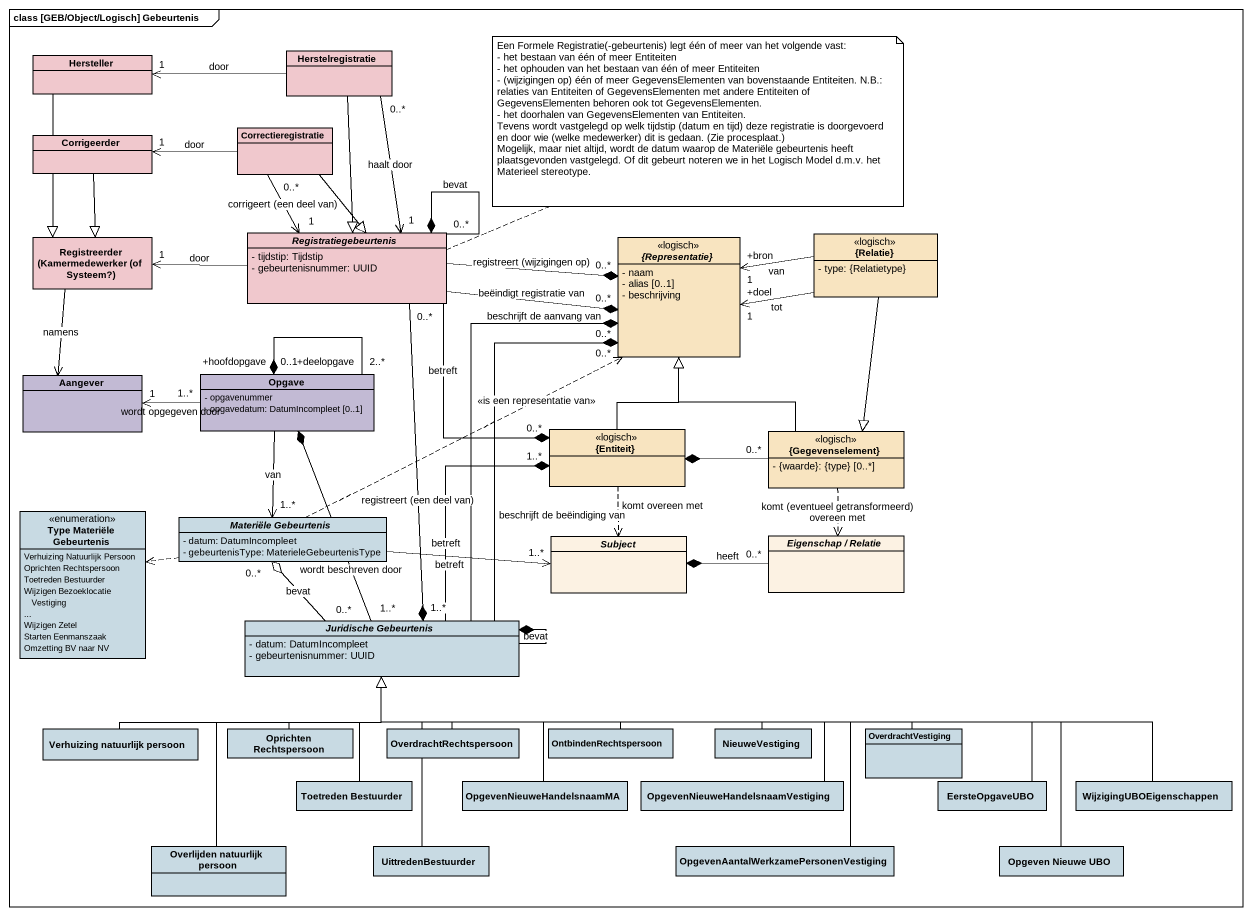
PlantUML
@startuml
mainframe class [GEB/Object/Logisch] Gebeurtenis
hide circle
hide empty members
skinparam classAttributeIconSize 0
class Hersteller #F0C8CD
class Herstelregistratie #F0C8CD
class Corrigeerder #F0C8CD
class Correctieregistratie #F0C8CD
class "Registreerder (Kamermedewerker (of Systeem?)" as Registreerder #F0C8CD
abstract class Registratiegebeurtenis #F0C8CD {
  - tijdstip: Tijdstip
  - gebeurtenisnummer: UUID
}
abstract class "{Representatie}" as Representatie <<logisch>> #F8E4C0 {
  - naam
  - alias [0..1]
  - beschrijving
}
class "{Relatie}" as Relatie <<logisch>> #F8E4C0 {
  - type: {Relatietype}
}
class Aangever #C2BAD4
class Opgave #C2BAD4 {
  - opgavenummer
  - opgavedatum: DatumIncompleet [0..1]
}
class "{Entiteit}" as Entiteit <<logisch>> #F8E4C0
class "{Gegevenselement}" as Gegevenselement <<logisch>> #F8E4C0 {
  - {waarde}: {type} [0..*]
}
enum "Type Materiële Gebeurtenis" as Type_Materiële_Gebeurtenis #C8DAE3 {
  Verhuizing Natuurlijk Persoon
  Oprichten Rechtspersoon
  Toetreden Bestuurder
  Wijzigen Bezoeklocatie Vestiging
  ~...
  Wijzigen Zetel
  Starten Eenmanszaak
  Omzetting BV naar NV
}
abstract class "Materiële Gebeurtenis" as Materiële_Gebeurtenis #C8DAE3 {
  - datum: DatumIncompleet
  - gebeurtenisType: MaterieleGebeurtenisType
}
abstract class Subject #FCF2E3
abstract class "Eigenschap / Relatie" as Eigenschap_Relatie #FCF2E3
abstract class "Juridische Gebeurtenis" as Juridische_Gebeurtenis #C8DAE3 {
  - datum: DatumIncompleet
  - gebeurtenisnummer: UUID
}
class "Verhuizing natuurlijk persoon" as Verhuizing_natuurlijk #C8DAE3
class "Oprichten Rechtspersoon" as Oprichten_Rechtspersoon #C8DAE3
class OverdrachtRechtspersoon #C8DAE3
class OntbindenRechtspersoon #C8DAE3
class NieuweVestiging #C8DAE3
class OverdrachtVestiging #C8DAE3
class "Toetreden Bestuurder" as Toetreden_Bestuurder #C8DAE3
class OpgevenNieuweHandelsnaamMA #C8DAE3
class "OpgevenNieuweHandelsnaamVestiging" as OpgevenNieuweHandelsnaamVest #C8DAE3
class EersteOpgaveUBO #C8DAE3
class WijzigingUBOEigenschappen #C8DAE3
class "Overlijden natuurlijk persoon" as Overlijden_natuurlijk #C8DAE3
class UittredenBestuurder #C8DAE3
class "OpgevenAantalWerkzamePersonenVestiging" as OpgevenAantalWerkzamePersone #C8DAE3
class "Opgeven Nieuwe UBO" as Opgeven_Nieuwe_UBO #C8DAE3
Hersteller --|> Registreerder
Herstelregistratie -left-> "1" Hersteller : door
Herstelregistratie "0..*" --> "1" Registratiegebeurtenis : haalt door
Herstelregistratie --|> Registratiegebeurtenis
Corrigeerder --|> Registreerder
Correctieregistratie -left-> "1" Corrigeerder : door
Correctieregistratie --|> Registratiegebeurtenis
Correctieregistratie "0..*" --> "1" Registratiegebeurtenis : corrigeert (een deel van)
Registreerder --> Aangever : namens
Registratiegebeurtenis -left-> "1" Registreerder : door
Registratiegebeurtenis "0..*" --* Registratiegebeurtenis : bevat
Registratiegebeurtenis -right-* "0..*" Representatie : beëindigt registratie van
Registratiegebeurtenis -right-* "0..*" Representatie : registreert (wijzigingen op)
Registratiegebeurtenis --* "0..*" Entiteit : betreft
Registratiegebeurtenis "0..*" --* "1..*" Juridische_Gebeurtenis : registreert (een deel van)
Relatie -left-> "+bron\n1" Representatie : van
Relatie -left-> "+doel\n1" Representatie : tot
Relatie --|> Gegevenselement
Opgave "1..*" -left-> "1" Aangever : wordt opgegeven door
Opgave "+deelopgave\n2..*" --* "+hoofdopgave\n0..1" Opgave
Opgave --> "1..*" Materiële_Gebeurtenis : van
Entiteit -up-|> Representatie
Entiteit ..> Subject : komt overeen met
Gegevenselement -up-|> Representatie
Gegevenselement "0..*" -left-* Entiteit
Gegevenselement ..> Eigenschap_Relatie : komt (eventueel getransformeerd) overeen met
Materiële_Gebeurtenis .up.> Representatie : <<is een representatie van>>
Materiële_Gebeurtenis .left.> Type_Materiële_Gebeurtenis
Materiële_Gebeurtenis -right-> "1..*" Subject : betreft
Eigenschap_Relatie "0..*" -left-* Subject : heeft
Juridische_Gebeurtenis -up-* "0..*" Representatie : beschrijft de aanvang van
Juridische_Gebeurtenis -up-* "0..*" Representatie : beschrijft de beëindiging van
Juridische_Gebeurtenis "1..*" -up-* Opgave : wordt beschreven door
Juridische_Gebeurtenis -up-* "1..*" Entiteit : betreft
Juridische_Gebeurtenis "0..*" -up-o "0..*" Materiële_Gebeurtenis : bevat
Juridische_Gebeurtenis --* Juridische_Gebeurtenis : bevat
Verhuizing_natuurlijk -right-|> Juridische_Gebeurtenis
Oprichten_Rechtspersoon -up-|> Juridische_Gebeurtenis
OverdrachtRechtspersoon -up-|> Juridische_Gebeurtenis
OntbindenRechtspersoon -left-|> Juridische_Gebeurtenis
NieuweVestiging -left-|> Juridische_Gebeurtenis
OverdrachtVestiging -left-|> Juridische_Gebeurtenis
Toetreden_Bestuurder -up-|> Juridische_Gebeurtenis
OpgevenNieuweHandelsnaamMA -up-|> Juridische_Gebeurtenis
OpgevenNieuweHandelsnaamVest -left-|> Juridische_Gebeurtenis
EersteOpgaveUBO -left-|> Juridische_Gebeurtenis
WijzigingUBOEigenschappen -left-|> Juridische_Gebeurtenis
Overlijden_natuurlijk -up-|> Juridische_Gebeurtenis
UittredenBestuurder -up-|> Juridische_Gebeurtenis
OpgevenAantalWerkzamePersone -left-|> Juridische_Gebeurtenis
Opgeven_Nieuwe_UBO -left-|> Juridische_Gebeurtenis
note right of Registratiegebeurtenis
  Een Formele Registratie(-gebeurtenis) legt één of meer van het volgende vast:
  - het bestaan van één of meer Entiteiten
  - het ophouden van het bestaan van één of meer Entiteiten
  - (wijzigingen op) één of meer GegevensElementen van bovenstaande Entiteiten. N.B.: relaties van Entiteiten of GegevensElementen met andere Entiteiten of GegevensElementen behoren ook tot GegevensElementen.
  - het doorhalen van GegevensElementen van Entiteiten.
  Tevens wordt vastgelegd op welk tijdstip (datum en tijd) deze registratie is doorgevoerd en door wie (welke medewerker) dit is gedaan. (Zie procesplaat.)
  Mogelijk, maar niet altijd, wordt de datum waarop de Materiële gebeurtenis heeft plaatsgevonden vastgelegd. Of dit gebeurt noteren we in het Logisch Model d.m.v. het Materieel stereotype.
end note
@enduml
